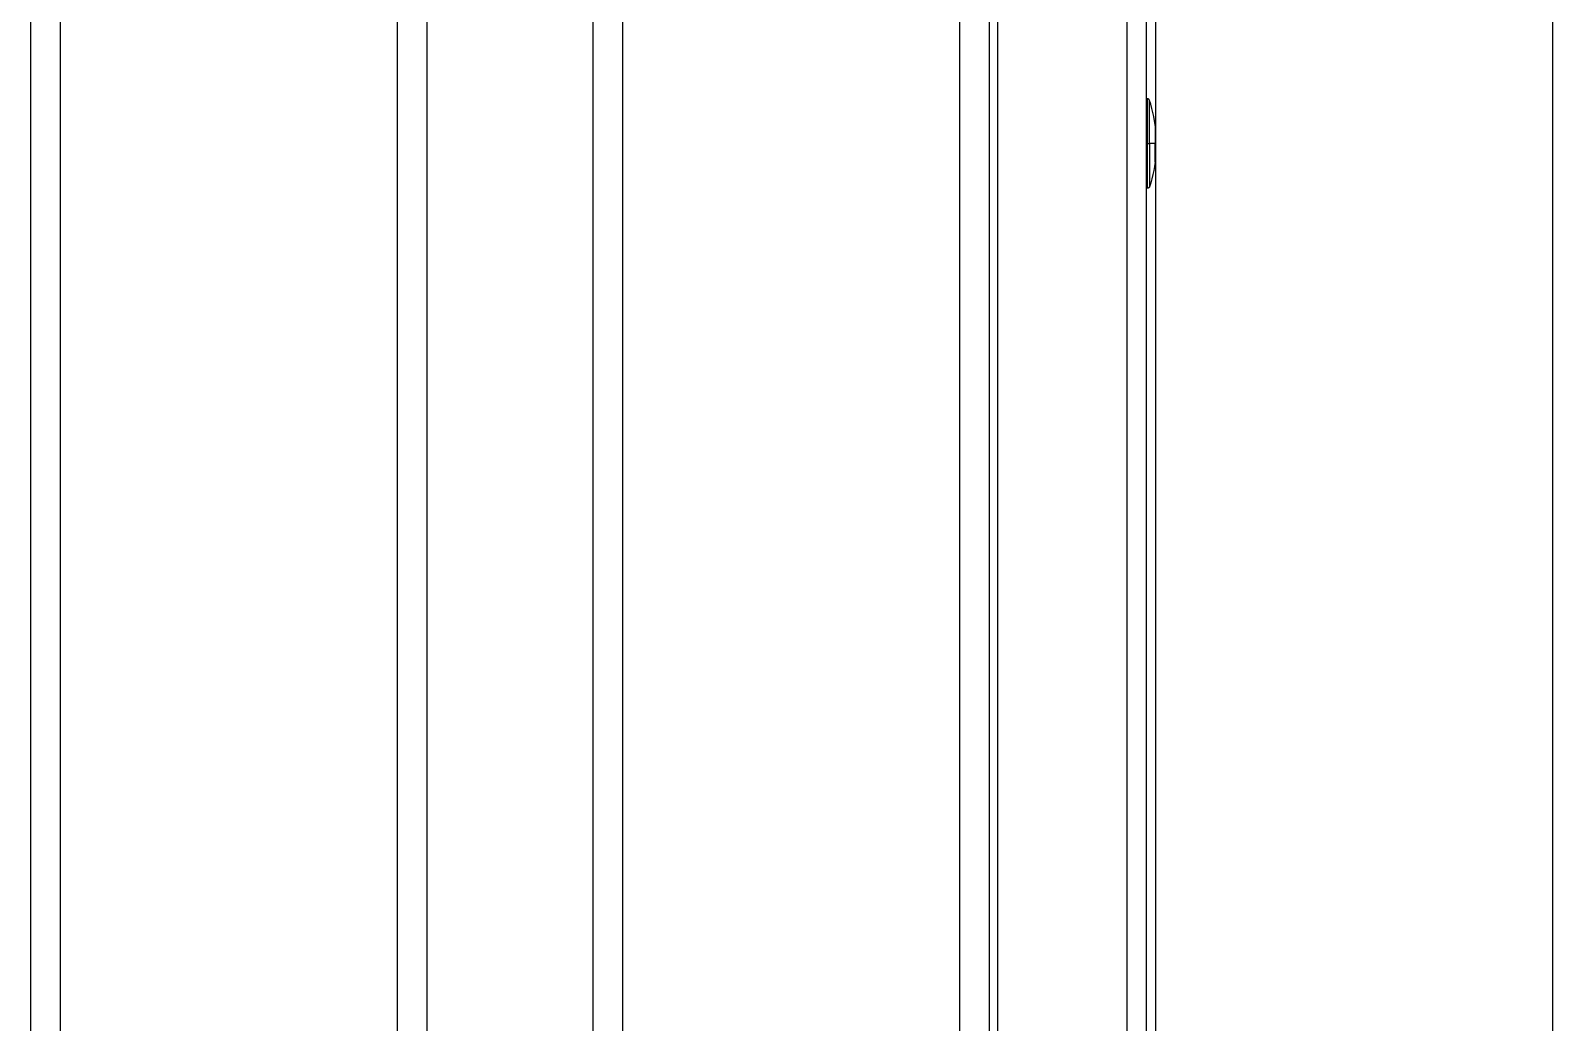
# Model space of a CAD drawing. Header units: millimetres. Extents: x -1283 to 2747, y -259 to 2557.
# Drawn here: x 1706.4 to 1859.9, y 1381.7 to 1481.7 of the extents above; entities that cross this region are included whole.
import ezdxf

# ---------------------------------------------------------------- set-up
doc = ezdxf.new("R2010")
doc.units = ezdxf.units.MM
doc.header["$MEASUREMENT"] = 0
doc.layers.add('Utwórz2D linie widoczne', color=7, linetype='Continuous', true_color=0x000000)

msp = doc.modelspace()

# ---------------------------------------------------------------- linework, layer by layer
at = {"layer": 'Utwórz2D linie widoczne'}
for p, q in [((1819.89, 1341.72), (1819.89, 2061.38)), ((1859.89, 2062.5), (1859.89, 1282.5)), ((1706.41, 2055.65), (1706.41, 1346.65)), ((1709.41, 2055.65), (1709.41, 1346.65)), ((1743.41, 1346.65), (1743.41, 2055.65)), ((1746.41, 1346.65), (1746.41, 2055.65)), ((1763.11, 2055.65), (1763.11, 1346.65)), ((1766.11, 2055.65), (1766.11, 1346.65)), ((1800.11, 1346.65), (1800.11, 2055.65)), ((1803.11, 1346.65), (1803.11, 2055.65)), ((1818.96, 1343.15), (1818.96, 2040.3)), ((1803.96, 1343.38), (1803.96, 2031.14)), ((1816.96, 2031.14), (1816.96, 1343.15)), ((1819.06, 1474.83), (1818.96, 1474.83)), ((1819.06, 1470.33), (1819.06, 1474.83)), ((1819.07, 1474.83), (1819.06, 1474.83)), ((1819.06, 1474.83), (1819.06, 1474.83)), ((1819.08, 1474.83), (1819.07, 1474.83)), ((1819.09, 1474.83), (1819.08, 1474.83)), ((1819.08, 1474.83), (1819.08, 1474.83)), ((1819.1, 1474.83), (1819.09, 1474.83)), ((1819.11, 1474.83), (1819.1, 1474.83)), ((1819.1, 1474.83), (1819.1, 1474.83)), ((1819.12, 1474.83), (1819.11, 1474.83)), ((1819.12, 1474.82), (1819.12, 1474.83)), ((1819.13, 1474.82), (1819.12, 1474.82)), ((1819.14, 1474.82), (1819.13, 1474.82)), ((1819.14, 1474.81), (1819.14, 1474.82)), ((1819.15, 1474.81), (1819.14, 1474.81)), ((1819.16, 1474.81), (1819.15, 1474.81)), ((1819.16, 1474.8), (1819.16, 1474.81)), ((1819.17, 1474.8), (1819.16, 1474.8)), ((1819.18, 1474.79), (1819.17, 1474.8)), ((1819.17, 1474.8), (1819.17, 1474.8)), ((1819.19, 1474.78), (1819.18, 1474.79)), ((1819.18, 1474.79), (1819.18, 1474.79)), ((1819.2, 1474.77), (1819.19, 1474.78)), ((1819.19, 1474.78), (1819.19, 1474.78)), ((1819.21, 1474.76), (1819.2, 1474.77)), ((1819.2, 1474.77), (1819.2, 1474.77)), ((1819.22, 1474.75), (1819.21, 1474.76)), ((1819.21, 1474.76), (1819.21, 1474.76)), ((1819.23, 1474.74), (1819.22, 1474.75)), ((1819.22, 1474.75), (1819.22, 1474.75)), ((1819.23, 1474.73), (1819.23, 1474.74)), ((1819.23, 1474.74), (1819.23, 1474.74)), ((1819.24, 1474.72), (1819.23, 1474.73)), ((1819.24, 1474.71), (1819.24, 1474.72)), ((1819.24, 1474.72), (1819.24, 1474.72)), ((1819.24, 1474.7), (1819.24, 1474.71)), ((1819.25, 1474.7), (1819.24, 1474.7)), ((1819.25, 1470.33), (1819.25, 1474.7)), ((1819.38, 1474.29), (1819.25, 1474.69)), ((1819.49, 1473.88), (1819.38, 1474.29)), ((1819.59, 1473.47), (1819.49, 1473.88)), ((1819.68, 1473.06), (1819.59, 1473.47)), ((1819.76, 1472.64), (1819.68, 1473.06)), ((1819.83, 1472.22), (1819.76, 1472.64)), ((1819.83, 1472.22), (1819.83, 1470.33)), ((1819.83, 1472.18), (1819.83, 1472.21)), ((1819.83, 1472.15), (1819.83, 1472.18)), ((1819.84, 1472.12), (1819.83, 1472.15)), ((1819.84, 1472.08), (1819.84, 1472.12)), ((1819.84, 1470.33), (1819.84, 1472.08)), ((1818.96, 1470.33), (1819.06, 1470.33)), ((1819.06, 1470.33), (1819.25, 1470.33)), ((1819.06, 1465.84), (1819.06, 1470.33)), ((1819.83, 1470.33), (1819.25, 1470.33)), ((1819.25, 1470.33), (1819.25, 1465.97)), ((1819.83, 1470.33), (1819.83, 1470.33)), ((1819.83, 1470.33), (1819.84, 1470.33)), ((1819.83, 1468.45), (1819.83, 1470.33)), ((1819.84, 1470.33), (1819.84, 1470.33)), ((1819.84, 1470.33), (1819.84, 1470.33)), ((1819.84, 1470.33), (1819.84, 1470.33)), ((1819.84, 1470.33), (1819.84, 1470.33)), ((1819.84, 1470.33), (1819.84, 1470.33)), ((1819.84, 1468.58), (1819.84, 1470.33)), ((1819.68, 1467.61), (1819.59, 1467.2)), ((1819.76, 1468.03), (1819.68, 1467.61)), ((1819.83, 1468.45), (1819.76, 1468.03)), ((1819.84, 1468.55), (1819.83, 1468.52)), ((1819.83, 1468.52), (1819.83, 1468.49)), ((1819.83, 1468.49), (1819.83, 1468.46)), ((1819.84, 1468.58), (1819.84, 1468.55)), ((1819.06, 1465.83), (1818.96, 1465.83)), ((1819.07, 1465.84), (1819.06, 1465.84)), ((1819.06, 1465.84), (1819.06, 1465.83)), ((1819.08, 1465.84), (1819.07, 1465.84)), ((1819.09, 1465.84), (1819.08, 1465.84)), ((1819.08, 1465.84), (1819.08, 1465.84)), ((1819.1, 1465.84), (1819.09, 1465.84)), ((1819.11, 1465.84), (1819.1, 1465.84)), ((1819.1, 1465.84), (1819.1, 1465.84)), ((1819.12, 1465.84), (1819.11, 1465.84)), ((1819.13, 1465.85), (1819.12, 1465.85)), ((1819.12, 1465.85), (1819.12, 1465.84)), ((1819.14, 1465.85), (1819.13, 1465.85)), ((1819.15, 1465.86), (1819.14, 1465.85)), ((1819.14, 1465.85), (1819.14, 1465.85)), ((1819.16, 1465.86), (1819.15, 1465.86)), ((1819.17, 1465.87), (1819.16, 1465.86)), ((1819.16, 1465.86), (1819.16, 1465.86)), ((1819.18, 1465.88), (1819.17, 1465.87)), ((1819.17, 1465.87), (1819.17, 1465.87)), ((1819.19, 1465.89), (1819.18, 1465.88)), ((1819.18, 1465.88), (1819.18, 1465.88)), ((1819.2, 1465.9), (1819.19, 1465.89)), ((1819.19, 1465.89), (1819.19, 1465.89)), ((1819.21, 1465.91), (1819.2, 1465.9)), ((1819.2, 1465.9), (1819.2, 1465.9)), ((1819.22, 1465.92), (1819.21, 1465.91)), ((1819.21, 1465.91), (1819.21, 1465.91)), ((1819.23, 1465.93), (1819.22, 1465.92)), ((1819.22, 1465.92), (1819.22, 1465.92)), ((1819.24, 1465.95), (1819.23, 1465.94)), ((1819.23, 1465.94), (1819.23, 1465.93)), ((1819.23, 1465.93), (1819.23, 1465.93)), ((1819.25, 1465.97), (1819.24, 1465.96)), ((1819.24, 1465.96), (1819.24, 1465.96)), ((1819.24, 1465.96), (1819.24, 1465.95)), ((1819.24, 1465.95), (1819.24, 1465.95)), ((1819.38, 1466.38), (1819.25, 1465.98)), ((1819.49, 1466.79), (1819.38, 1466.38)), ((1819.59, 1467.2), (1819.49, 1466.79))]:
    msp.add_line(p, q, dxfattribs=at)

doc.saveas('drawing.dxf')
